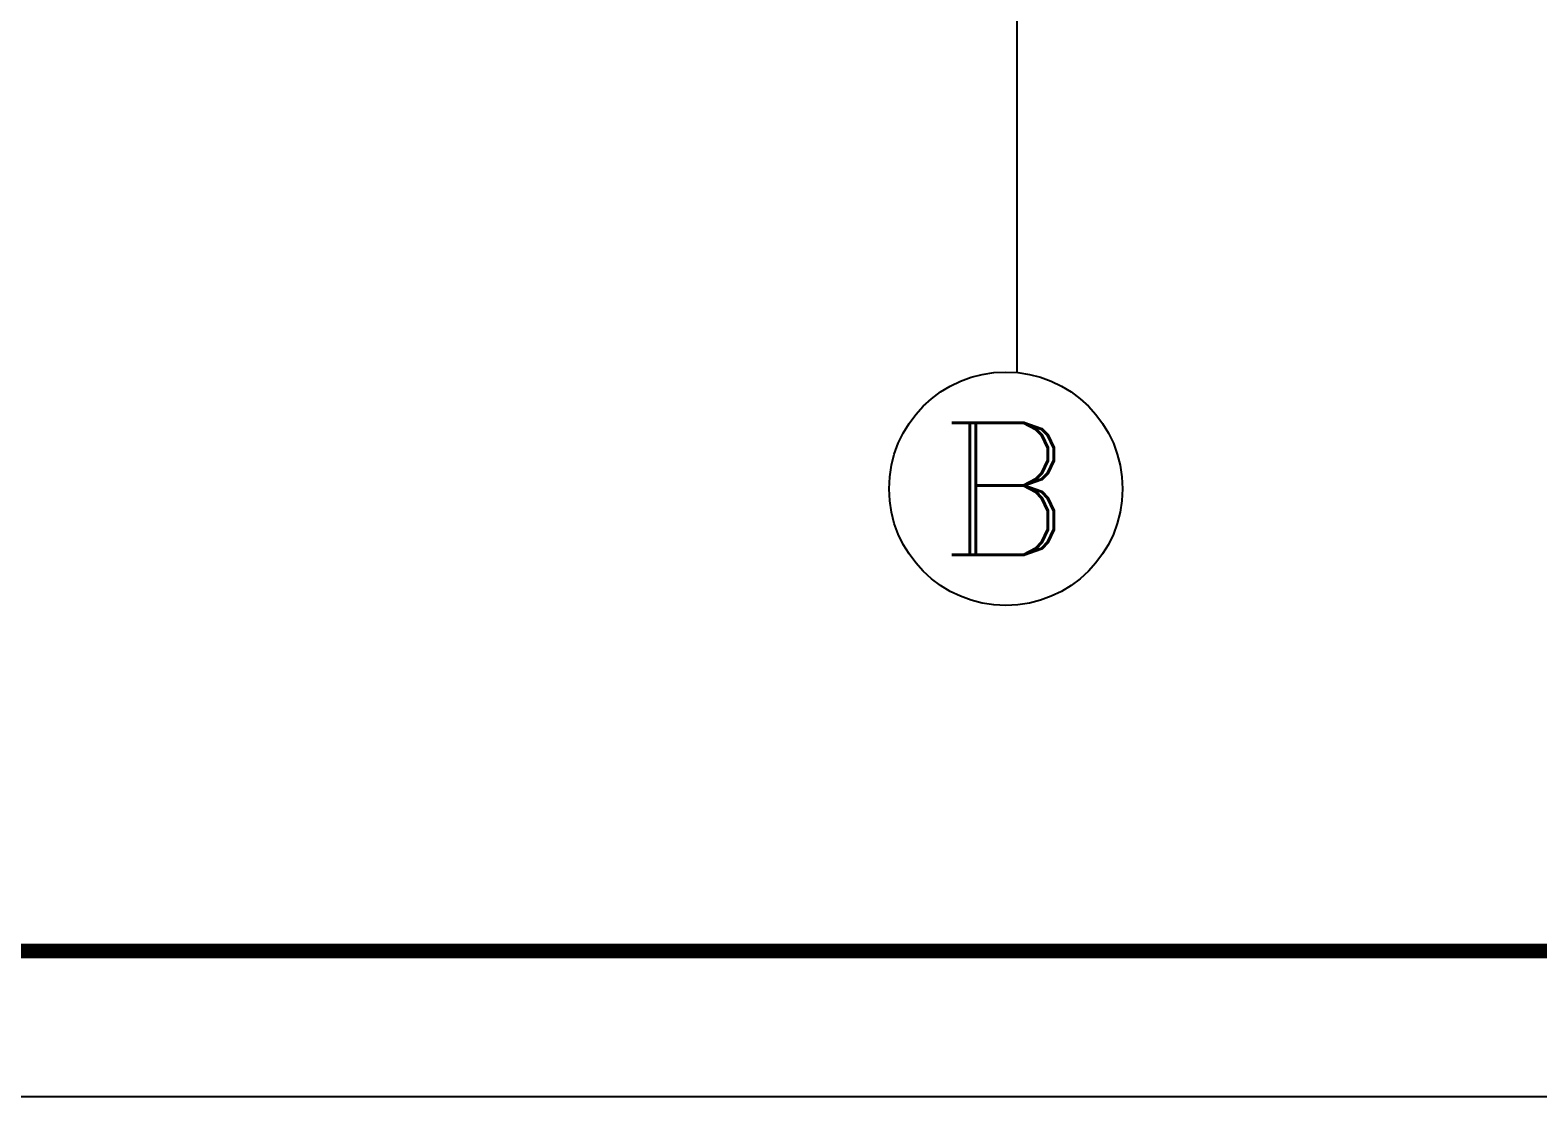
# Model space of a CAD drawing. Extents: x 84552 to 1115094, y -331058 to 102248.
# Drawn here: x 223346 to 228512, y 55935 to 59591 of the extents above; entities that cross this region are included whole.
import ezdxf
from ezdxf.enums import TextEntityAlignment as Align

# ---------------------------------------------------------------- set-up
doc = ezdxf.new("R2010")
doc.units = 0
doc.header["$LTSCALE"] = 1000
doc.header["$MEASUREMENT"] = 0
doc.layers.add('AXIS', color=3, linetype='Continuous')
doc.layers.add('AXIS_TEXT', color=7, linetype='Continuous')
doc.styles.add('_TCH_AXIS', font='COMPLEX', dxfattribs={"bigfont": 'GBCBIG'})
doc.styles.add('COMPLEX', font='COMPLEX')

# ---------------------------------------------------------------- blocks, each defined once
blk = doc.blocks.new('_AXISO')
blk.add_circle((0, 0), 0.5)
at = {"layer": 'AXIS_TEXT', "style": 'COMPLEX'}
blk.add_attdef('A', text='', height=0.56, dxfattribs=at).set_placement((-0.25, -0.28), (0.25, -0.28), align=Align.FIT)

msp = doc.modelspace()

# ---------------------------------------------------------------- linework, layer by layer
msp.add_line((253324.5, 55934.7), (211324.5, 55934.7))
at = {"color": 0, "const_width": 50}
msp.add_lwpolyline([(252824.5, 56434.7), (212574.5, 56434.7), (212574.5, 85134.7), (252824.5, 85134.7)], close=True, dxfattribs=at)
at = {"layer": 'AXIS', "color": 0}
msp.add_line((226726.8, 60957), (226726.8, 58417.2), dxfattribs=at)

# ---------------------------------------------------------------- block references
ref = msp.add_blockref('_AXISO', (226689.4, 58019), dxfattribs=dict(at, xscale=800, yscale=800, zscale=800))
ref.add_attrib('A', 'B', dxfattribs={"layer": 'AXIS_TEXT', "color": 0, "height": 452.5, "style": '_TCH_AXIS', "width": 1.235294}).set_placement((226463.2, 57792.7), (226915.7, 57792.7), align=Align.FIT)

doc.saveas('drawing.dxf')
